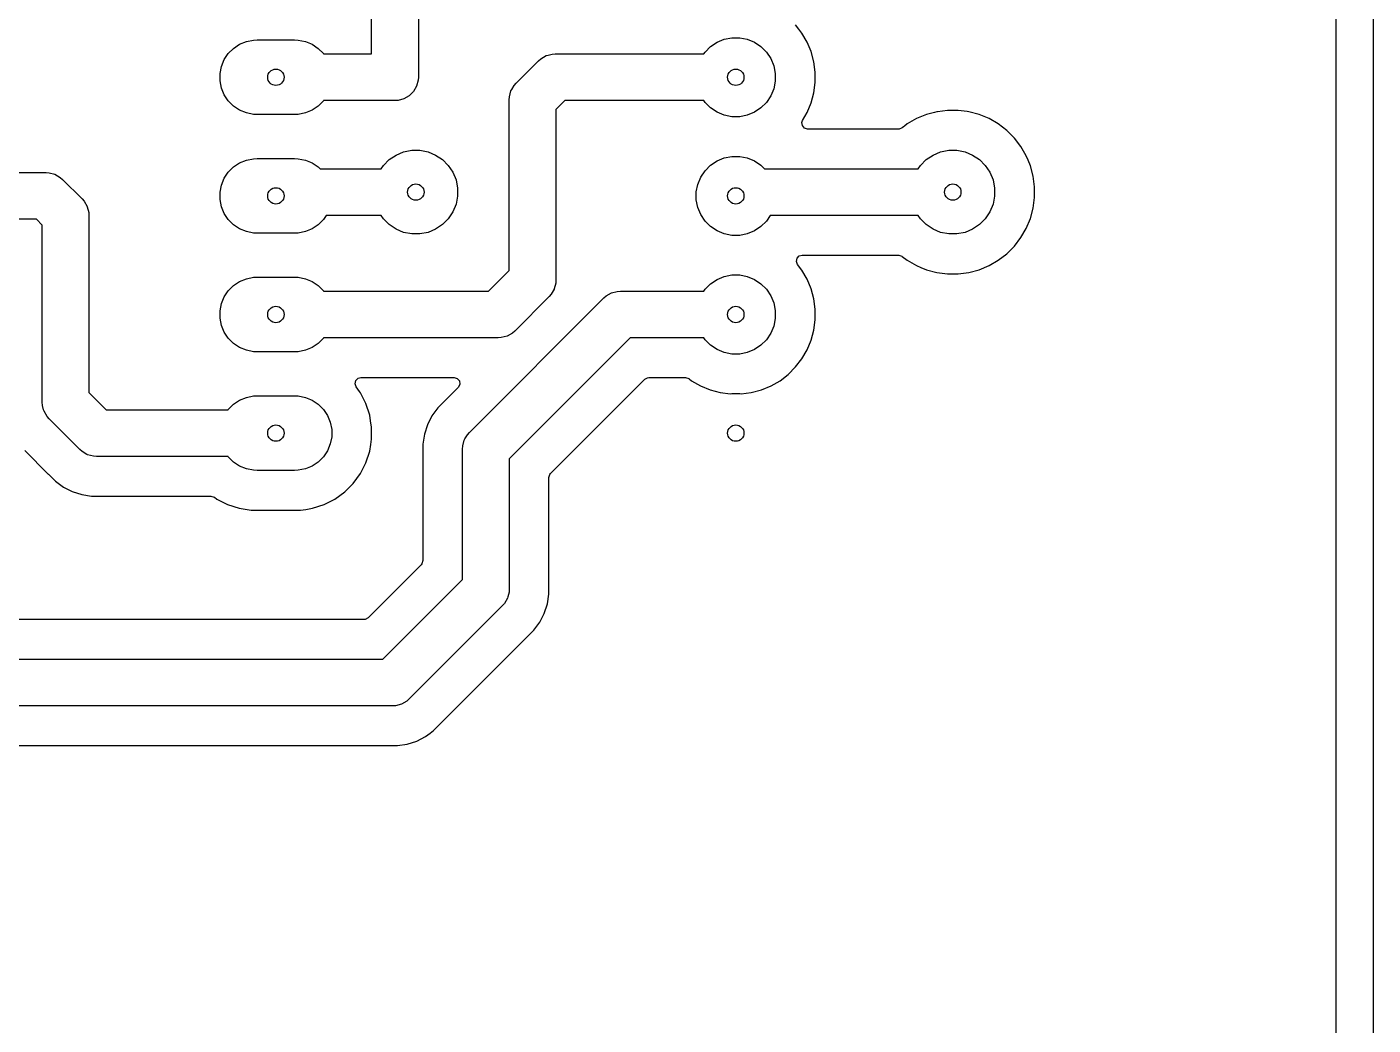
# Model space of a CAD drawing. Header units: millimetres. Extents: x 20 to 120, y -120 to -20.
# Drawn here: x 91.17 to 120, y -86.33 to -64.96 of the extents above; entities that cross this region are included whole.
import ezdxf

# ---------------------------------------------------------------- set-up
doc = ezdxf.new("R2010")
doc.units = ezdxf.units.MM
doc.layers.add('B.Cu', color=253, linetype='CONTINUOUS', true_color=0x83a598)
doc.layers.add('Edge.Cuts', color=40, linetype='CONTINUOUS', true_color=0xfabd2f)

msp = doc.modelspace()

# ---------------------------------------------------------------- linework, layer by layer
at = {"layer": 'B.Cu', "linetype": 'CONTINUOUS'}
for p, q in [((119.2, -20.924), (119.2, -119.076)), ((99.5542, -60.96), (99.5542, -66.04)), ((98.5542, -65.54), (98.5542, -61.46)), ((107.705507, -65.009896), (107.633749, -64.916378)), ((107.769448, -65.093226), (107.705507, -65.009896)), ((107.880905, -65.286274), (107.769448, -65.093226)), ((95.484092, -65.532485), (95.594985, -65.421592)), ((95.594985, -65.421592), (95.725383, -65.334463)), ((95.725383, -65.334463), (95.870272, -65.274448)), ((95.870272, -65.274448), (96.024086, -65.243852)), ((96.024086, -65.243852), (96.1025, -65.24)), ((96.1025, -65.24), (96.9025, -65.24)), ((96.9025, -65.24), (96.980914, -65.243852)), ((96.980914, -65.243852), (97.134728, -65.274448)), ((97.134728, -65.274448), (97.279617, -65.334463)), ((97.279617, -65.334463), (97.410015, -65.421592)), ((97.410015, -65.421592), (97.520908, -65.532485)), ((105.695441, -65.500766), (105.813266, -65.382941)), ((105.813266, -65.382941), (105.951813, -65.290367)), ((105.951813, -65.290367), (106.105758, -65.226601)), ((106.105758, -65.226601), (106.269185, -65.194093)), ((106.269185, -65.194093), (106.435815, -65.194093)), ((106.435815, -65.194093), (106.599242, -65.226601)), ((106.599242, -65.226601), (106.753187, -65.290367)), ((106.753187, -65.290367), (106.891734, -65.382941)), ((106.891734, -65.382941), (107.009559, -65.500766)), ((107.96621, -65.492219), (107.880905, -65.286274)), ((95.336948, -65.807772), (95.396963, -65.662883)), ((95.396963, -65.662883), (95.484092, -65.532485)), ((97.520908, -65.532485), (97.525929, -65.54)), ((97.525929, -65.54), (98.5542, -65.54)), ((101.646447, -66.169506), (102.129506, -65.686446)), ((102.129506, -65.686446), (102.17867, -65.64333)), ((102.17867, -65.64333), (102.178678, -65.643323)), ((102.178678, -65.643323), (102.291717, -65.57806)), ((102.291717, -65.57806), (102.336174, -65.566148)), ((102.336174, -65.566148), (102.417796, -65.544277)), ((102.417796, -65.544277), (102.417811, -65.544277)), ((102.417811, -65.544277), (102.483059, -65.54)), ((102.483059, -65.54), (105.669226, -65.54)), ((105.669226, -65.54), (105.695441, -65.500766)), ((107.009559, -65.500766), (107.102133, -65.639313)), ((107.102133, -65.639313), (107.165899, -65.793258)), ((108.023904, -65.707537), (107.96621, -65.492219)), ((108.053, -65.928543), (108.023904, -65.707537)), ((95.306352, -65.961586), (95.336948, -65.807772)), ((95.306352, -66.118414), (95.306352, -65.961586)), ((107.165899, -65.793258), (107.198407, -65.956685)), ((107.198407, -65.956685), (107.198407, -66.123315)), ((108.053, -66.151457), (108.053, -65.928543)), ((95.336948, -66.272228), (95.306352, -66.118414)), ((95.396963, -66.417117), (95.336948, -66.272228)), ((99.51614, -66.231342), (99.450877, -66.344381)), ((99.549922, -66.105263), (99.51614, -66.231342)), ((99.5542, -66.04), (99.549922, -66.105263)), ((101.53806, -66.331717), (101.556616, -66.299577)), ((101.556616, -66.299577), (101.603323, -66.218678)), ((101.603323, -66.218678), (101.603338, -66.218662)), ((101.603338, -66.218662), (101.646447, -66.169506)), ((107.165899, -66.286742), (107.102133, -66.440687)), ((107.198407, -66.123315), (107.165899, -66.286742)), ((108.023904, -66.372463), (108.053, -66.151457)), ((95.484092, -66.547515), (95.396963, -66.417117)), ((95.594985, -66.658408), (95.484092, -66.547515)), ((97.520908, -66.547515), (97.410015, -66.658408)), ((97.525929, -66.54), (97.520908, -66.547515)), ((99.0542, -66.54), (97.525929, -66.54)), ((99.119463, -66.535722), (99.0542, -66.54)), ((99.245542, -66.50194), (99.119463, -66.535722)), ((99.358581, -66.436677), (99.245542, -66.50194)), ((99.450877, -66.344381), (99.358581, -66.436677)), ((101.5, -66.523059), (101.504277, -66.457811)), ((101.5, -70.176597), (101.5, -66.523059)), ((101.504277, -66.457796), (101.53806, -66.331717)), ((101.504277, -66.457811), (101.504277, -66.457796)), ((102.690166, -66.54), (102.5, -66.730165)), ((105.669226, -66.54), (102.690166, -66.54)), ((105.695441, -66.579234), (105.669226, -66.54)), ((105.813266, -66.697059), (105.695441, -66.579234)), ((107.009559, -66.579234), (106.891734, -66.697059)), ((107.102133, -66.440687), (107.009559, -66.579234)), ((107.880905, -66.793726), (107.96621, -66.587781)), ((107.96621, -66.587781), (108.023904, -66.372463)), ((95.725383, -66.745537), (95.594985, -66.658408)), ((95.870272, -66.805552), (95.725383, -66.745537)), ((96.024086, -66.836148), (95.870272, -66.805552)), ((96.1025, -66.84), (96.024086, -66.836148)), ((96.9025, -66.84), (96.1025, -66.84)), ((96.980914, -66.836148), (96.9025, -66.84)), ((97.134728, -66.805552), (96.980914, -66.836148)), ((97.279617, -66.745537), (97.134728, -66.805552)), ((97.410015, -66.658408), (97.279617, -66.745537)), ((102.5, -66.730165), (102.5, -70.383704)), ((105.951813, -66.789633), (105.813266, -66.697059)), ((106.105758, -66.853399), (105.951813, -66.789633)), ((106.269185, -66.885907), (106.105758, -66.853399)), ((106.599242, -66.853399), (106.435815, -66.885907)), ((106.753187, -66.789633), (106.599242, -66.853399)), ((106.891734, -66.697059), (106.753187, -66.789633)), ((107.782883, -66.963502), (107.880905, -66.793726)), ((110.436112, -66.838842), (110.224123, -66.92665)), ((110.604505, -66.793722), (110.436112, -66.838842)), ((110.657762, -66.779452), (110.604505, -66.793722)), ((110.672429, -66.777521), (110.657762, -66.779452)), ((110.885258, -66.7495), (110.672429, -66.777521)), ((110.885266, -66.7495), (110.885258, -66.7495)), ((111.114734, -66.7495), (110.885266, -66.7495)), ((111.114741, -66.7495), (111.114734, -66.7495)), ((111.304215, -66.774446), (111.114741, -66.7495)), ((111.342238, -66.779452), (111.304215, -66.774446)), ((111.563887, -66.838842), (111.342238, -66.779452)), ((111.775876, -66.92665), (111.563887, -66.838842)), ((106.435815, -66.885907), (106.269185, -66.885907)), ((107.767534, -67.007853), (107.782883, -66.963502)), ((107.777478, -67.077011), (107.767534, -67.007853)), ((107.823233, -67.129815), (107.777478, -67.077011)), ((107.890272, -67.1495), (107.823233, -67.129815)), ((109.842403, -67.1495), (107.890272, -67.1495)), ((109.85272, -67.14907), (109.842403, -67.1495)), ((109.91789, -67.123876), (109.85272, -67.14907)), ((109.942792, -67.104768), (109.91789, -67.123876)), ((109.964835, -67.087853), (109.942792, -67.104768)), ((110.025387, -67.041389), (109.964835, -67.087853)), ((110.224109, -66.926657), (110.025387, -67.041389)), ((110.224123, -66.92665), (110.224109, -66.926657)), ((111.77589, -66.926657), (111.775876, -66.92665)), ((111.974617, -67.041392), (111.77589, -66.926657)), ((112.156661, -67.181081), (111.974617, -67.041392)), ((112.15667, -67.181089), (112.156661, -67.181081)), ((112.318911, -67.34333), (112.15667, -67.181089)), ((112.318918, -67.343338), (112.318911, -67.34333)), ((112.458607, -67.525382), (112.318918, -67.343338)), ((98.929046, -67.804291), (99.075743, -67.706271)), ((99.075743, -67.706271), (99.238744, -67.638754)), ((99.238744, -67.638754), (99.411785, -67.604334)), ((99.411785, -67.604334), (99.588215, -67.604334)), ((99.588215, -67.604334), (99.761256, -67.638754)), ((99.761256, -67.638754), (99.924257, -67.706271)), ((99.924257, -67.706271), (100.070954, -67.804291)), ((106.105758, -67.766601), (106.269185, -67.734093)), ((106.269185, -67.734093), (106.435815, -67.734093)), ((106.435815, -67.734093), (106.599242, -67.766601)), ((110.429046, -67.804291), (110.575743, -67.706271)), ((110.575743, -67.706271), (110.738744, -67.638754)), ((110.738744, -67.638754), (110.911785, -67.604334)), ((110.911785, -67.604334), (111.088215, -67.604334)), ((111.088215, -67.604334), (111.261256, -67.638754)), ((111.261256, -67.638754), (111.424257, -67.706271)), ((111.424257, -67.706271), (111.570954, -67.804291)), ((112.458608, -67.525385), (112.458607, -67.525382)), ((112.458611, -67.525388), (112.458608, -67.525385)), ((112.573344, -67.724112), (112.458611, -67.525388)), ((112.573346, -67.724117), (112.573344, -67.724112)), ((112.573349, -67.724123), (112.573346, -67.724117)), ((112.61119, -67.81548), (112.573349, -67.724123)), ((95.484092, -68.072485), (95.594985, -67.961592)), ((95.594985, -67.961592), (95.725383, -67.874463)), ((95.725383, -67.874463), (95.870272, -67.814448)), ((95.870272, -67.814448), (96.024086, -67.783852)), ((96.024086, -67.783852), (96.1025, -67.78)), ((96.1025, -67.78), (96.9025, -67.78)), ((96.9025, -67.78), (96.980914, -67.783852)), ((96.980914, -67.783852), (97.134728, -67.814448)), ((97.134728, -67.814448), (97.279617, -67.874463)), ((97.279617, -67.874463), (97.410015, -67.961592)), ((97.410015, -67.961592), (97.448423, -68)), ((97.448423, -68), (98.756881, -68)), ((98.756881, -68), (98.804291, -67.929046)), ((98.804291, -67.929046), (98.929046, -67.804291)), ((100.070954, -67.804291), (100.195709, -67.929046)), ((100.195709, -67.929046), (100.293729, -68.075743)), ((105.695441, -68.040766), (105.813266, -67.922941)), ((105.813266, -67.922941), (105.951813, -67.830367)), ((105.951813, -67.830367), (106.105758, -67.766601)), ((106.599242, -67.766601), (106.753187, -67.830367)), ((106.753187, -67.830367), (106.891734, -67.922941)), ((106.891734, -67.922941), (106.968793, -68)), ((106.968793, -68), (110.256881, -68)), ((110.256881, -68), (110.304291, -67.929046)), ((110.304291, -67.929046), (110.429046, -67.804291)), ((111.570954, -67.804291), (111.695709, -67.929046)), ((111.695709, -67.929046), (111.793729, -68.075743)), ((112.661158, -67.936113), (112.61119, -67.81548)), ((112.720548, -68.157762), (112.661158, -67.936113)), ((89.905929, -68.08), (91.58, -68.08)), ((91.58, -68.08), (91.645248, -68.084277)), ((91.645248, -68.084277), (91.645263, -68.084277)), ((91.645263, -68.084277), (91.771342, -68.11806)), ((91.771342, -68.11806), (91.884381, -68.183323)), ((91.884381, -68.183323), (91.884396, -68.183338)), ((91.884396, -68.183338), (91.933553, -68.226447)), ((91.933553, -68.226447), (92.353554, -68.646447)), ((95.336948, -68.347772), (95.396963, -68.202883)), ((95.396963, -68.202883), (95.484092, -68.072485)), ((100.293729, -68.075743), (100.361246, -68.238744)), ((100.361246, -68.238744), (100.395666, -68.411785)), ((105.539101, -68.333258), (105.602867, -68.179313)), ((105.602867, -68.179313), (105.695441, -68.040766)), ((111.793729, -68.075743), (111.861246, -68.238744)), ((111.861246, -68.238744), (111.895666, -68.411785)), ((112.7505, -68.385266), (112.720548, -68.157762)), ((95.306352, -68.501586), (95.336948, -68.347772)), ((95.306352, -68.658414), (95.306352, -68.501586)), ((100.395666, -68.588215), (100.361246, -68.761256)), ((100.395666, -68.411785), (100.395666, -68.588215)), ((105.506593, -68.496685), (105.539101, -68.333258)), ((105.506593, -68.663315), (105.506593, -68.496685)), ((111.895666, -68.588215), (111.861246, -68.761256)), ((111.895666, -68.411785), (111.895666, -68.588215)), ((112.7505, -68.614734), (112.7505, -68.385266)), ((92.353554, -68.646447), (92.396669, -68.695611)), ((92.396669, -68.695611), (92.396677, -68.695619)), ((92.396677, -68.695619), (92.46194, -68.808658)), ((92.46194, -68.808658), (92.464241, -68.817246)), ((92.464241, -68.817246), (92.495723, -68.934737)), ((95.336948, -68.812228), (95.306352, -68.658414)), ((95.396963, -68.957117), (95.336948, -68.812228)), ((100.361246, -68.761256), (100.293729, -68.924257)), ((105.539101, -68.826742), (105.506593, -68.663315)), ((105.602867, -68.980687), (105.539101, -68.826742)), ((111.861246, -68.761256), (111.793729, -68.924257)), ((112.661158, -69.063887), (112.720548, -68.842238)), ((112.720548, -68.842238), (112.7505, -68.614734)), ((91.372894, -69.08), (89.905929, -69.08)), ((91.5, -69.207106), (91.372894, -69.08)), ((92.495723, -68.934737), (92.495723, -68.934752)), ((92.495723, -68.934752), (92.5, -69)), ((92.5, -69), (92.5, -72.792894)), ((95.484092, -69.087515), (95.396963, -68.957117)), ((95.594985, -69.198408), (95.484092, -69.087515)), ((97.520908, -69.087515), (97.410015, -69.198408)), ((97.579384, -69), (97.520908, -69.087515)), ((98.756881, -69), (97.579384, -69)), ((98.804291, -69.070954), (98.756881, -69)), ((98.929046, -69.195709), (98.804291, -69.070954)), ((100.195709, -69.070954), (100.070954, -69.195709)), ((100.293729, -68.924257), (100.195709, -69.070954)), ((105.695441, -69.119234), (105.602867, -68.980687)), ((105.813266, -69.237059), (105.695441, -69.119234)), ((107.009559, -69.119234), (106.891734, -69.237059)), ((107.089228, -69), (107.009559, -69.119234)), ((110.256881, -69), (107.089228, -69)), ((110.304291, -69.070954), (110.256881, -69)), ((110.429046, -69.195709), (110.304291, -69.070954)), ((111.695709, -69.070954), (111.570954, -69.195709)), ((111.793729, -68.924257), (111.695709, -69.070954)), ((112.573344, -69.275888), (112.661158, -69.063887)), ((91.5, -73), (91.5, -69.207106)), ((95.725383, -69.285537), (95.594985, -69.198408)), ((95.870272, -69.345552), (95.725383, -69.285537)), ((96.024086, -69.376148), (95.870272, -69.345552)), ((96.1025, -69.38), (96.024086, -69.376148)), ((96.9025, -69.38), (96.1025, -69.38)), ((96.980914, -69.376148), (96.9025, -69.38)), ((97.134728, -69.345552), (96.980914, -69.376148)), ((97.279617, -69.285537), (97.134728, -69.345552)), ((97.410015, -69.198408), (97.279617, -69.285537)), ((99.075743, -69.293729), (98.929046, -69.195709)), ((99.238744, -69.361246), (99.075743, -69.293729)), ((99.411785, -69.395666), (99.238744, -69.361246)), ((99.588215, -69.395666), (99.411785, -69.395666)), ((99.761256, -69.361246), (99.588215, -69.395666)), ((99.924257, -69.293729), (99.761256, -69.361246)), ((100.070954, -69.195709), (99.924257, -69.293729)), ((105.951813, -69.329633), (105.813266, -69.237059)), ((106.105758, -69.393399), (105.951813, -69.329633)), ((106.269185, -69.425907), (106.105758, -69.393399)), ((106.435815, -69.425907), (106.269185, -69.425907)), ((106.599242, -69.393399), (106.435815, -69.425907)), ((106.753187, -69.329633), (106.599242, -69.393399)), ((106.891734, -69.237059), (106.753187, -69.329633)), ((110.575743, -69.293729), (110.429046, -69.195709)), ((110.738744, -69.361246), (110.575743, -69.293729)), ((110.911785, -69.395666), (110.738744, -69.361246)), ((111.088215, -69.395666), (110.911785, -69.395666)), ((111.261256, -69.361246), (111.088215, -69.395666)), ((111.424257, -69.293729), (111.261256, -69.361246)), ((111.570954, -69.195709), (111.424257, -69.293729)), ((112.318919, -69.656661), (112.458611, -69.474612)), ((112.458611, -69.474612), (112.573344, -69.275888)), ((112.15667, -69.818911), (112.318911, -69.65667)), ((112.318911, -69.65667), (112.318914, -69.656665)), ((112.318914, -69.656665), (112.318919, -69.656661)), ((107.64969, -69.984817), (107.663729, -69.916372)), ((107.674884, -70.049986), (107.64969, -69.984817)), ((107.663729, -69.916372), (107.712543, -69.866382)), ((107.769441, -70.173216), (107.674884, -70.049986)), ((107.712543, -69.866382), (107.77326, -69.8505)), ((107.77326, -69.8505), (109.842403, -69.8505)), ((109.842403, -69.8505), (109.909442, -69.870185)), ((109.909442, -69.870185), (109.917885, -69.87612)), ((109.917885, -69.87612), (110.025388, -69.958611)), ((110.025388, -69.958611), (110.224112, -70.073344)), ((111.775888, -70.073344), (111.974612, -69.958611)), ((111.974612, -69.958611), (112.156661, -69.818919)), ((112.156661, -69.818919), (112.156665, -69.818914)), ((112.156665, -69.818914), (112.15667, -69.818911)), ((95.870272, -70.354448), (96.024086, -70.323852)), ((96.024086, -70.323852), (96.1025, -70.32)), ((96.1025, -70.32), (96.9025, -70.32)), ((96.9025, -70.32), (96.980914, -70.323852)), ((96.980914, -70.323852), (97.134728, -70.354448)), ((101.056598, -70.62), (101.5, -70.176597)), ((105.951813, -70.370367), (106.105758, -70.306601)), ((106.105758, -70.306601), (106.269185, -70.274093)), ((106.269185, -70.274093), (106.435815, -70.274093)), ((106.435815, -70.274093), (106.599242, -70.306601)), ((106.599242, -70.306601), (106.753187, -70.370367)), ((107.769443, -70.17322), (107.769441, -70.173216)), ((107.769448, -70.173226), (107.769443, -70.17322)), ((107.880905, -70.366274), (107.769448, -70.173226)), ((110.224112, -70.073344), (110.224117, -70.073346)), ((110.224117, -70.073346), (110.224123, -70.073349)), ((110.224123, -70.073349), (110.31548, -70.11119)), ((110.31548, -70.11119), (110.436113, -70.161158)), ((110.436113, -70.161158), (110.657762, -70.220548)), ((110.657762, -70.220548), (110.885266, -70.2505)), ((110.885266, -70.2505), (110.885273, -70.2505)), ((110.885273, -70.2505), (111.114727, -70.2505)), ((111.114727, -70.2505), (111.114734, -70.2505)), ((111.114734, -70.2505), (111.342238, -70.220548)), ((111.342238, -70.220548), (111.563887, -70.161158)), ((111.563887, -70.161158), (111.775888, -70.073344)), ((95.396963, -70.742883), (95.484092, -70.612485)), ((95.484092, -70.612485), (95.594985, -70.501592)), ((95.594985, -70.501592), (95.725383, -70.414463)), ((95.725383, -70.414463), (95.870272, -70.354448)), ((97.134728, -70.354448), (97.279617, -70.414463)), ((97.279617, -70.414463), (97.410015, -70.501592)), ((97.410015, -70.501592), (97.520908, -70.612485)), ((97.520908, -70.612485), (97.525929, -70.62)), ((97.525929, -70.62), (101.056598, -70.62)), ((102.46194, -70.575046), (102.396677, -70.688085)), ((102.462697, -70.572219), (102.46194, -70.575046)), ((102.495723, -70.448967), (102.462697, -70.572219)), ((102.5, -70.383704), (102.495723, -70.448951)), ((102.495723, -70.448951), (102.495723, -70.448967)), ((103.688658, -70.65806), (103.814737, -70.624277)), ((103.814737, -70.624277), (103.814752, -70.624277)), ((103.814752, -70.624277), (103.88, -70.62)), ((103.88, -70.62), (105.669226, -70.62)), ((105.669226, -70.62), (105.695441, -70.580766)), ((105.695441, -70.580766), (105.813266, -70.462941)), ((105.813266, -70.462941), (105.951813, -70.370367)), ((106.753187, -70.370367), (106.891734, -70.462941)), ((106.891734, -70.462941), (107.009559, -70.580766)), ((107.009559, -70.580766), (107.102133, -70.719313)), ((107.96621, -70.572219), (107.880905, -70.366274)), ((108.023904, -70.787537), (107.96621, -70.572219)), ((95.306352, -71.041586), (95.336948, -70.887772)), ((95.336948, -70.887772), (95.396963, -70.742883)), ((100.646447, -73.646447), (103.526447, -70.766447)), ((102.353554, -70.737257), (101.617257, -71.473553)), ((102.396661, -70.6881), (102.353554, -70.737257)), ((102.396677, -70.688085), (102.396661, -70.6881)), ((103.526447, -70.766447), (103.57561, -70.723331)), ((103.57561, -70.723331), (103.575619, -70.723323)), ((103.575619, -70.723323), (103.688658, -70.65806)), ((107.102133, -70.719313), (107.165899, -70.873258)), ((107.165899, -70.873258), (107.198407, -71.036685)), ((108.053, -71.008543), (108.023904, -70.787537)), ((95.306352, -71.198414), (95.306352, -71.041586)), ((95.336948, -71.352228), (95.306352, -71.198414)), ((107.198407, -71.203315), (107.165899, -71.366742)), ((107.198407, -71.036685), (107.198407, -71.203315)), ((108.053, -71.231457), (108.053, -71.008543)), ((95.396963, -71.497117), (95.336948, -71.352228)), ((101.617257, -71.473553), (101.5681, -71.516661)), ((107.165899, -71.366742), (107.102133, -71.520687)), ((107.96621, -71.667781), (108.023904, -71.452463)), ((108.023904, -71.452463), (108.053, -71.231457)), ((95.484092, -71.627515), (95.396963, -71.497117)), ((95.594985, -71.738408), (95.484092, -71.627515)), ((95.725383, -71.825537), (95.594985, -71.738408)), ((97.410015, -71.738408), (97.279617, -71.825537)), ((97.520908, -71.627515), (97.410015, -71.738408)), ((97.525929, -71.62), (97.520908, -71.627515)), ((101.263704, -71.62), (97.525929, -71.62)), ((101.328952, -71.615723), (101.263704, -71.62)), ((101.328967, -71.615723), (101.328952, -71.615723)), ((101.455046, -71.58194), (101.328967, -71.615723)), ((101.568085, -71.516677), (101.455046, -71.58194)), ((104.087106, -71.62), (101.5, -74.207106)), ((101.5681, -71.516661), (101.568085, -71.516677)), ((105.669226, -71.62), (104.087106, -71.62)), ((105.695441, -71.659234), (105.669226, -71.62)), ((105.813266, -71.777059), (105.695441, -71.659234)), ((105.951813, -71.869633), (105.813266, -71.777059)), ((106.891734, -71.777059), (106.753187, -71.869633)), ((107.009559, -71.659234), (106.891734, -71.777059)), ((107.102133, -71.520687), (107.009559, -71.659234)), ((107.880905, -71.873726), (107.96621, -71.667781)), ((95.870272, -71.885552), (95.725383, -71.825537)), ((96.024086, -71.916148), (95.870272, -71.885552)), ((96.1025, -71.92), (96.024086, -71.916148)), ((96.9025, -71.92), (96.1025, -71.92)), ((96.980914, -71.916148), (96.9025, -71.92)), ((97.134728, -71.885552), (96.980914, -71.916148)), ((97.279617, -71.825537), (97.134728, -71.885552)), ((106.105758, -71.933399), (105.951813, -71.869633)), ((106.269185, -71.965907), (106.105758, -71.933399)), ((106.435815, -71.965907), (106.269185, -71.965907)), ((106.599242, -71.933399), (106.435815, -71.965907)), ((106.753187, -71.869633), (106.599242, -71.933399)), ((107.633747, -72.243624), (107.769448, -72.066774)), ((107.769448, -72.066774), (107.880905, -71.873726)), ((107.476124, -72.401247), (107.633747, -72.243624)), ((98.197974, -72.601579), (98.213799, -72.533525)), ((98.221454, -72.667385), (98.197974, -72.601579)), ((98.213799, -72.533525), (98.263905, -72.48483)), ((98.263905, -72.48483), (98.321772, -72.4705)), ((98.321772, -72.4705), (100.320243, -72.4705)), ((100.320243, -72.4705), (100.387282, -72.490185)), ((100.387282, -72.490185), (100.433037, -72.542989)), ((100.442981, -72.612147), (100.413956, -72.675703)), ((100.433037, -72.542989), (100.442981, -72.612147)), ((102.386819, -74.523076), (104.403076, -72.506819)), ((104.403076, -72.506819), (104.464399, -72.473334)), ((104.464399, -72.473334), (104.490757, -72.4705)), ((104.490757, -72.4705), (105.277037, -72.4705)), ((105.277037, -72.4705), (105.344076, -72.490185)), ((105.344076, -72.490185), (105.352511, -72.496115)), ((105.352511, -72.496115), (105.405726, -72.536948)), ((105.405726, -72.536948), (105.598774, -72.648405)), ((107.106226, -72.648405), (107.299274, -72.536948)), ((107.299274, -72.536948), (107.476124, -72.401247)), ((92.5, -72.792894), (92.867106, -73.16)), ((95.725383, -72.954463), (95.870272, -72.894448)), ((95.870272, -72.894448), (96.024086, -72.863852)), ((96.024086, -72.863852), (96.1025, -72.86)), ((96.1025, -72.86), (96.9025, -72.86)), ((96.9025, -72.86), (96.980914, -72.863852)), ((96.980914, -72.863852), (97.134728, -72.894448)), ((97.134728, -72.894448), (97.279617, -72.954463)), ((98.296371, -72.7705), (98.221454, -72.667385)), ((98.314134, -72.794949), (98.296371, -72.7705)), ((98.389287, -72.942445), (98.314134, -72.794949)), ((100.246774, -72.84333), (100.120211, -72.969893)), ((100.407929, -72.682174), (100.246774, -72.84333)), ((100.413956, -72.675703), (100.407929, -72.682174)), ((105.598774, -72.648405), (105.804719, -72.73371)), ((105.804719, -72.73371), (106.020037, -72.791404)), ((106.020037, -72.791404), (106.238595, -72.820177)), ((106.238595, -72.820177), (106.269185, -72.814093)), ((106.269185, -72.814093), (106.435815, -72.814093)), ((106.435815, -72.814093), (106.466404, -72.820177)), ((106.466404, -72.820177), (106.684963, -72.791404)), ((106.684963, -72.791404), (106.900281, -72.73371)), ((106.900281, -72.73371), (107.106226, -72.648405)), ((91.504277, -73.065247), (91.5, -73)), ((91.504277, -73.065263), (91.504277, -73.065247)), ((91.529662, -73.16), (91.504277, -73.065263)), ((91.53806, -73.191342), (91.529662, -73.16)), ((91.603323, -73.304381), (91.53806, -73.191342)), ((92.867106, -73.16), (95.479071, -73.16)), ((95.479071, -73.16), (95.484092, -73.152485)), ((95.484092, -73.152485), (95.594985, -73.041592)), ((95.594985, -73.041592), (95.725383, -72.954463)), ((97.279617, -72.954463), (97.410015, -73.041592)), ((97.410015, -73.041592), (97.520908, -73.152485)), ((97.520908, -73.152485), (97.608037, -73.282883)), ((98.432077, -73.026423), (98.389287, -72.942445)), ((98.432077, -73.026425), (98.432077, -73.026423)), ((98.432079, -73.026428), (98.432077, -73.026425)), ((98.51236, -73.273507), (98.432079, -73.026428)), ((99.96989, -73.120213), (99.844951, -73.292179)), ((99.969894, -73.120209), (99.96989, -73.120213)), ((100.120211, -72.969893), (99.969894, -73.120209)), ((91.603338, -73.304396), (91.603323, -73.304381)), ((91.646447, -73.353553), (91.603338, -73.304396)), ((92.306447, -74.013553), (91.646447, -73.353553)), ((97.608037, -73.282883), (97.668052, -73.427772)), ((97.668052, -73.427772), (97.698648, -73.581586)), ((98.531447, -73.394021), (98.51236, -73.273507)), ((98.553, -73.530097), (98.531447, -73.394021)), ((99.748444, -73.481585), (99.682753, -73.68376)), ((99.844951, -73.292179), (99.748444, -73.481585)), ((97.698648, -73.738414), (97.668052, -73.892228)), ((97.698648, -73.581586), (97.698648, -73.738414)), ((98.535039, -73.903298), (98.553, -73.789902)), ((98.553, -73.789902), (98.553, -73.530097)), ((99.682753, -73.68376), (99.6495, -73.893713)), ((100.53806, -73.808658), (100.552327, -73.783947)), ((100.552327, -73.783947), (100.603323, -73.695619)), ((100.603323, -73.695619), (100.603338, -73.695603)), ((100.603338, -73.695603), (100.646447, -73.646447)), ((91.124549, -74.034444), (91.62677, -74.536665)), ((92.355603, -74.056661), (92.306447, -74.013553)), ((92.355619, -74.056677), (92.355603, -74.056661)), ((92.456177, -74.114734), (92.355619, -74.056677)), ((97.608037, -74.037117), (97.520908, -74.167515)), ((97.668052, -73.892228), (97.608037, -74.037117)), ((98.432079, -74.293572), (98.51236, -74.046493)), ((98.51236, -74.046493), (98.535039, -73.903298)), ((99.6495, -73.893713), (99.6495, -76.389242)), ((100.5, -74), (100.504277, -73.934752)), ((100.5, -76.792894), (100.5, -74)), ((100.504277, -73.934737), (100.53806, -73.808658)), ((100.504277, -73.934752), (100.504277, -73.934737)), ((92.468658, -74.12194), (92.456177, -74.114734)), ((92.594737, -74.155723), (92.468658, -74.12194)), ((92.594752, -74.155723), (92.594737, -74.155723)), ((92.66, -74.16), (92.594752, -74.155723)), ((95.479071, -74.16), (92.66, -74.16)), ((95.484092, -74.167515), (95.479071, -74.16)), ((95.594985, -74.278408), (95.484092, -74.167515)), ((95.725383, -74.365537), (95.594985, -74.278408)), ((95.870272, -74.425552), (95.725383, -74.365537)), ((97.279617, -74.365537), (97.134728, -74.425552)), ((97.410015, -74.278408), (97.279617, -74.365537)), ((97.520908, -74.167515), (97.410015, -74.278408)), ((98.314134, -74.525051), (98.432079, -74.293572)), ((101.5, -74.207106), (101.5, -77)), ((91.62677, -74.536665), (91.626784, -74.53668)), ((91.626784, -74.53668), (91.629895, -74.539791)), ((91.629895, -74.539791), (91.629896, -74.539792)), ((91.629896, -74.539792), (91.780208, -74.690104)), ((96.024086, -74.456148), (95.870272, -74.425552)), ((96.1025, -74.46), (96.024086, -74.456148)), ((96.9025, -74.46), (96.1025, -74.46)), ((96.980914, -74.456148), (96.9025, -74.46)), ((97.134728, -74.425552), (96.980914, -74.456148)), ((98.161431, -74.735229), (98.314134, -74.525051)), ((102.3505, -74.610757), (102.370185, -74.543718)), ((102.3505, -76.893713), (102.3505, -74.610757)), ((102.370185, -74.543718), (102.386819, -74.523076)), ((91.780208, -74.690104), (91.780211, -74.690106)), ((91.780211, -74.690106), (91.780215, -74.69011)), ((91.780215, -74.69011), (91.952179, -74.815048)), ((91.952179, -74.815048), (91.952181, -74.815049)), ((91.952181, -74.815049), (91.952184, -74.815051)), ((91.952184, -74.815051), (92.141588, -74.911557)), ((92.141588, -74.911557), (92.343757, -74.977246)), ((97.767551, -75.071634), (97.977729, -74.918931)), ((97.977729, -74.918931), (98.161431, -74.735229)), ((92.343757, -74.977246), (92.553713, -75.0105)), ((92.553713, -75.0105), (95.113015, -75.0105)), ((95.113015, -75.0105), (95.180054, -75.030185)), ((95.180054, -75.030185), (95.185893, -75.034177)), ((95.185893, -75.034177), (95.237449, -75.071634)), ((95.237449, -75.071634), (95.266219, -75.086293)), ((95.266219, -75.086293), (95.468923, -75.189577)), ((95.468923, -75.189577), (95.468925, -75.189577)), ((95.468925, -75.189577), (95.468928, -75.189579)), ((95.468928, -75.189579), (95.716007, -75.26986)), ((97.288993, -75.26986), (97.536072, -75.189579)), ((97.536072, -75.189579), (97.767551, -75.071634)), ((95.716007, -75.26986), (95.848206, -75.290797)), ((95.848206, -75.290797), (95.972598, -75.3105)), ((95.972598, -75.3105), (95.972603, -75.3105)), ((95.972603, -75.3105), (97.032402, -75.3105)), ((97.032402, -75.3105), (97.145798, -75.292539)), ((97.145798, -75.292539), (97.288993, -75.26986)), ((99.6495, -76.389242), (99.629815, -76.456281)), ((99.613181, -76.476923), (98.476924, -77.613181)), ((99.629815, -76.456281), (99.613181, -76.476923)), ((98.792894, -78.5), (100.5, -76.792894)), ((102.3505, -77.106287), (102.3505, -76.893713)), ((101.46194, -77.191342), (101.396677, -77.304381)), ((101.469818, -77.16194), (101.46194, -77.191342)), ((101.495723, -77.065263), (101.469818, -77.16194)), ((101.5, -77), (101.495723, -77.065247)), ((101.495723, -77.065247), (101.495723, -77.065263)), ((102.317246, -77.316243), (102.3505, -77.106287)), ((101.353553, -77.353553), (99.353553, -79.353553)), ((101.396668, -77.304389), (101.353553, -77.353553)), ((101.396677, -77.304381), (101.396668, -77.304389)), ((102.155051, -77.707816), (102.251557, -77.518412)), ((102.251557, -77.518412), (102.317246, -77.316243)), ((98.389243, -77.6495), (81.610758, -77.6495)), ((98.415601, -77.646666), (98.389243, -77.6495)), ((98.476924, -77.613181), (98.415601, -77.646666)), ((102.030109, -77.879786), (102.155048, -77.70782)), ((102.155047, -77.70782), (102.155051, -77.707816)), ((102.155048, -77.70782), (102.155047, -77.70782)), ((100.03717, -79.872723), (102.030104, -77.879792)), ((102.030104, -77.879792), (102.030106, -77.879788)), ((102.030106, -77.879788), (102.030109, -77.879786)), ((81.207107, -78.5), (98.792894, -78.5)), ((99, -79.5), (81, -79.5)), ((99.065248, -79.495723), (99, -79.5)), ((99.065263, -79.495723), (99.065248, -79.495723)), ((99.191342, -79.46194), (99.065263, -79.495723)), ((99.304381, -79.396677), (99.191342, -79.46194)), ((99.304396, -79.396661), (99.304381, -79.396677)), ((99.353553, -79.353553), (99.304396, -79.396661)), ((99.707816, -80.155051), (99.805061, -80.084399)), ((99.805061, -80.084399), (99.879786, -80.030109)), ((99.879786, -80.030109), (99.879788, -80.030106)), ((99.879788, -80.030106), (99.879792, -80.030104)), ((99.879792, -80.030104), (100.030104, -79.879792)), ((100.030104, -79.879792), (100.030105, -79.87979)), ((100.030105, -79.87979), (100.037165, -79.87273)), ((100.037165, -79.87273), (100.03717, -79.872723)), ((80.893714, -80.3505), (99.106286, -80.3505)), ((99.106286, -80.3505), (99.106287, -80.3505)), ((99.106287, -80.3505), (99.316243, -80.317246)), ((99.316243, -80.317246), (99.518412, -80.251557)), ((99.518412, -80.251557), (99.707816, -80.155051))]:
    msp.add_line(p, q, dxfattribs=at)
at = {"layer": 'B.Cu'}
for centre in [(96.5025, -66.04), (96.5025, -66.04), (106.3525, -66.04), (106.3525, -66.04), (96.5025, -68.58), (96.5025, -68.58), (99.5, -68.5), (99.5, -68.5), (106.3525, -68.58), (106.3525, -68.58), (111, -68.5), (111, -68.5), (96.5025, -71.12), (96.5025, -71.12), (106.3525, -71.12), (106.3525, -71.12), (96.5025, -73.66), (96.5025, -73.66), (106.3525, -73.66), (106.3525, -73.66)]:
    msp.add_circle(centre, 0.175, dxfattribs=at)
at = {"layer": 'Edge.Cuts', "linetype": 'CONTINUOUS'}
msp.add_line((120, -20), (120, -120), dxfattribs=at)
at = {"layer": 'Edge.Cuts'}
for centre in [(96.5025, -66.04), (106.3525, -66.04), (96.5025, -68.58), (99.5, -68.5), (106.3525, -68.58), (111, -68.5), (96.5025, -71.12), (106.3525, -71.12), (96.5025, -73.66), (106.3525, -73.66)]:
    msp.add_circle(centre, 0.175, dxfattribs=at)

doc.saveas('drawing.dxf')
